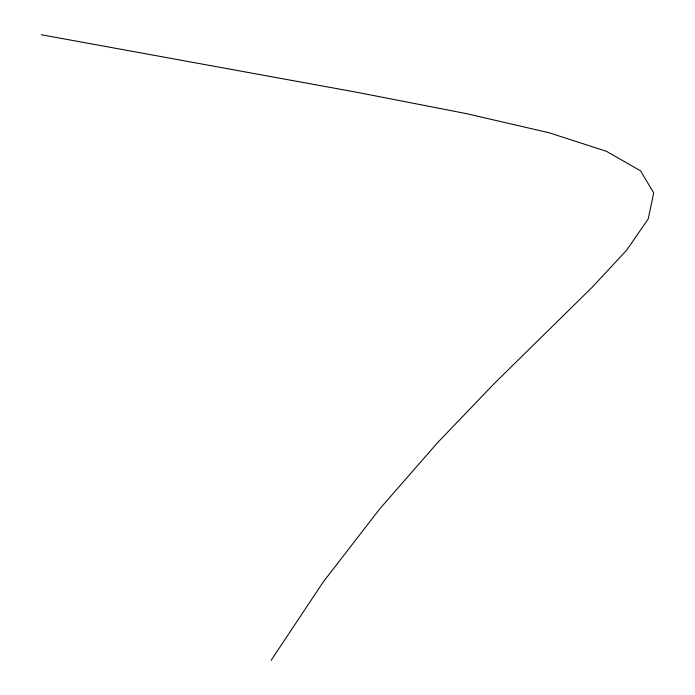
<?xml version="1.0" encoding="UTF-8"?>
<svg xmlns="http://www.w3.org/2000/svg" width="695" height="695" viewBox="0 0 695 695"><rect width="100%" height="100%" fill="white"/><g stroke="black" fill="none" stroke-linecap="round" stroke-linejoin="round"><path stroke-width="1.04" d="M271.172 660.25L323.392 581.776L379.652 508.992L437.494 442.758L494.145 383.666L591.81 287.617L626.655 250.191L648.209 218.96L653.7 192.923L640.555 170.831L606.414 151.293L549.033 132.754L466.232 113.589L355.736 92.07L41.3 34.75"/></g></svg>
